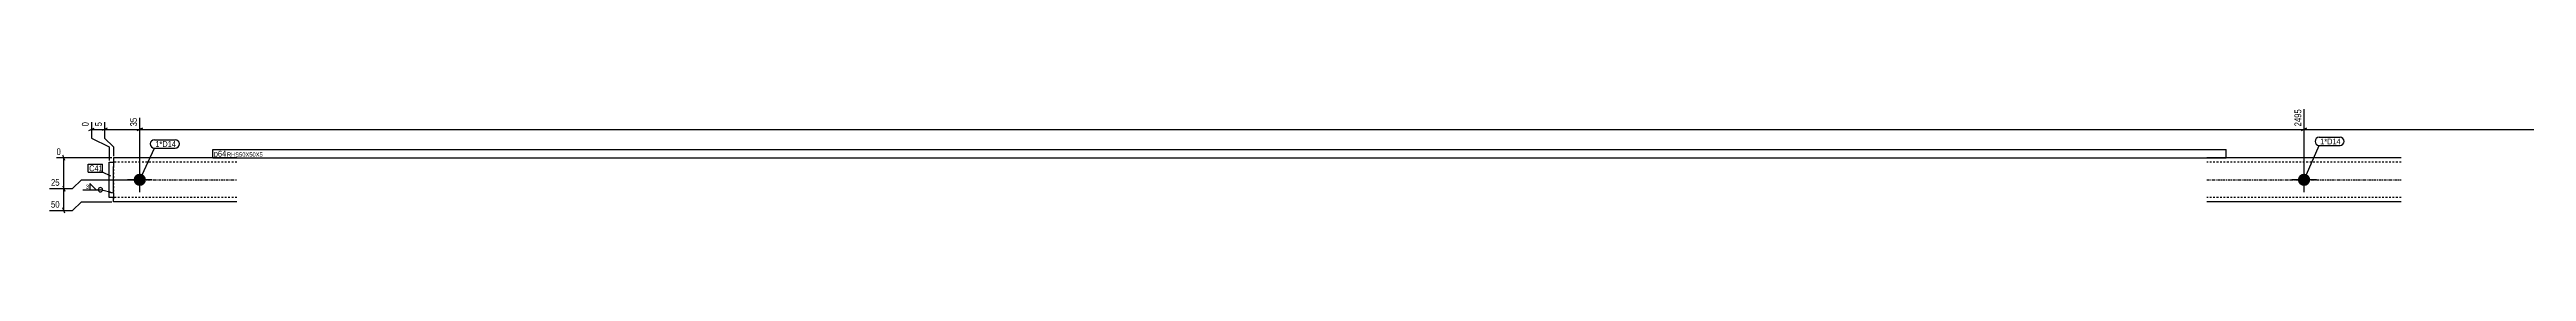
# Model space of a CAD drawing. Header units: millimetres. Extents: x 5 to 28334, y 5 to 939.
# Drawn here: x 5 to 2820, y 5 to 125 of the extents above; entities that cross this region are included whole.
import ezdxf

# ---------------------------------------------------------------- set-up
doc = ezdxf.new("R2010")
doc.units = ezdxf.units.MM
doc.linetypes.add('DXK_LINE_DOT2', pattern=[3.9198, 1.9599, -1.9599])
doc.linetypes.add('DXK_LINE_DOT3', pattern=[5.9187, 2.979, -0.9799, 0.9799, -0.9799])
for name, color, linetype in [('MÅLSÆTNING', 7, 'Continuous'), ('STÅL', 7, 'Continuous'), ('TEKST', 7, 'Continuous')]:
    doc.layers.add(name, color=color, linetype=linetype)
doc.styles.add('Arial Narrow', font='ARIALN.TTF', dxfattribs={"height": 0.2})

msp = doc.modelspace()

# ---------------------------------------------------------------- hatches: boundary and pattern name
at = {"layer": 'STÅL', "linetype": 'Continuous'}
for points in [[(100.2, 42.8, -1), (114.2, 42.8, -1)], [(2560.2, 42.8, -1), (2574.2, 42.8, -1)]]:
    msp.add_hatch(color=96, dxfattribs=at).paths.add_polyline_path(points)
at = {"layer": 'TEKST', "linetype": 'Continuous'}
msp.add_hatch(color=3, dxfattribs=at).paths.add_polyline_path([(72.7, 30), (77.3, 27.5), (72.1, 27.6)])

# ---------------------------------------------------------------- linework, layer by layer
at = {"layer": 'MÅLSÆTNING', "color": 7, "linetype": 'Continuous'}
for p, q in [((107.2, 44.8), (107.2, 113.5)), ((2567.2, 44.8), (2567.2, 123.2)), ((49.3, 99.1), (55.3, 101.5)), ((52.3, 108.6), (52.3, 90.3)), ((52.3, 100.3), (67.3, 100.3)), ((52.3, 90.3), (72.3, 80.3)), ((70.3, 101.5), (64.3, 99.1)), ((70.3, 101.5), (64.3, 99.1)), ((67.3, 108.6), (67.3, 90.3)), ((67.3, 108.6), (67.3, 90.3)), ((67.3, 100.3), (107.2, 100.3)), ((67.3, 90.3), (77.3, 80.3)), ((67.3, 90.3), (77.3, 80.3)), ((104.2, 99.1), (110.2, 101.5)), ((2564.2, 99.1), (2570.2, 101.5)), ((75.3, 67.8), (12.6, 67.8)), ((22.1, 64.8), (19.7, 70.8)), ((20.9, 32.8), (20.9, 67.8)), ((72.3, 80.3), (72.3, 64.8)), ((77.3, 80.3), (77.3, 69.8)), ((77.3, 80.3), (77.3, 69.8)), ((4.8, 32.8), (30.9, 32.8)), ((4.8, 32.8), (30.9, 32.8)), ((19.7, 35.8), (22.1, 29.8)), ((19.7, 35.8), (22.1, 29.8)), ((20.9, 7.8), (20.9, 32.8)), ((30.9, 32.8), (40.9, 42.8)), ((30.9, 32.8), (40.9, 42.8)), ((40.9, 42.8), (105.2, 42.8)), ((40.9, 42.8), (105.2, 42.8)), ((4.8, 7.8), (30.9, 7.8)), ((22.1, 4.8), (19.7, 10.8)), ((30.9, 7.8), (40.9, 17.8)), ((40.9, 17.8), (75.3, 17.8))]:
    msp.add_line(p, q, dxfattribs=at)
at = {"layer": 'STÅL', "color": 2, "linetype": 'Continuous'}
for p, q in [((72.3, 22.8), (72.3, 62.8)), ((72.3, 62.8), (77.3, 62.8)), ((217.6, 67.8), (77.3, 67.8)), ((77.3, 67.8), (77.3, 57.8)), ((77.3, 27.8), (77.3, 57.8)), ((2677.6, 67.8), (2456.9, 67.8)), ((77.3, 22.8), (72.3, 22.8)), ((77.3, 27.8), (77.3, 20.7)), ((77.3, 18.6), (77.3, 20.7)), ((77.3, 17.8), (77.3, 18.6)), ((217.6, 17.8), (77.3, 17.8)), ((2677.6, 17.8), (2456.9, 17.8))]:
    msp.add_line(p, q, dxfattribs=at)
at = {"layer": 'STÅL', "color": 7, "linetype": 'DXK_LINE_DOT2'}
for p, q in [((217.6, 62.8), (77.3, 62.8)), ((77.3, 62.8), (77.3, 22.8)), ((2677.6, 62.8), (2456.9, 62.8)), ((217.6, 22.8), (77.3, 22.8)), ((77.3, 20.7), (77.3, 22.8)), ((77.3, 17.8), (77.3, 17.8)), ((2677.6, 22.8), (2456.9, 22.8))]:
    msp.add_line(p, q, dxfattribs=at)
at = {"layer": 'STÅL', "color": 96, "linetype": 'Continuous'}
for p, q in [((107.2, 28.8), (107.2, 56.8)), ((2567.2, 28.8), (2567.2, 56.8)), ((121.2, 42.8), (93.2, 42.8)), ((2581.2, 42.8), (2553.2, 42.8))]:
    msp.add_line(p, q, dxfattribs=at)
at = {"layer": 'STÅL', "color": 7, "linetype": 'DXK_LINE_DOT3'}
for p, q in [((57.3, 42.8), (217.6, 42.8)), ((2456.9, 42.8), (2677.6, 42.8))]:
    msp.add_line(p, q, dxfattribs=at)

# ---------------------------------------------------------------- next in the draw order: wipeouts: each hides what was drawn before it
at = {"color": 0, "linetype": 'Continuous'}
for points in [[(105.6, 115.1), (94.4, 115.1), (94.4, 102.1), (105.6, 102.1)], [(65.7, 110.2), (54.5, 110.2), (54.5, 102.1), (65.7, 102.1)], [(19.1, 69.4), (19.1, 80.6), (11, 80.6), (11, 69.4)], [(17.6, 34.4), (17.6, 45.6), (4.7, 45.6), (4.7, 34.4)]]:
    msp.add_wipeout(points, dxfattribs=at).dxf.layer = 'MÅLSÆTNING'
at = {"color": 0}
for points in [[(204.2, 69.2), (204.2, 76.2), (191.4, 76.2), (191.4, 69.2)], [(49.4, 32.1), (49.4, 37.9), (45.5, 37.9), (45.5, 32.1)]]:
    msp.add_wipeout(points, dxfattribs=at).dxf.layer = 'TEKST'

# ---------------------------------------------------------------- next in the draw order: linework, layer by layer
at = {"layer": 'MÅLSÆTNING', "color": 7, "linetype": 'Continuous'}
for p, q in [((107.2, 44.8), (107.2, 113.5)), ((110.2, 101.5), (104.2, 99.1)), ((107.2, 100.3), (2567.2, 100.3))]:
    msp.add_line(p, q, dxfattribs=at)
at = {"layer": 'TEKST', "color": 3, "linetype": 'Continuous'}
for p, q in [((42.4, 31.5), (62.5, 31.5)), ((57.5, 31.5), (50.4, 38.6)), ((50.4, 38.6), (50.4, 31.5)), ((50.4, 31.5), (57.5, 31.5)), ((77.3, 27.5), (62.5, 31.5))]:
    msp.add_line(p, q, dxfattribs=at)
for start, end in [(90, 270), (270, 90)]:
    msp.add_arc((62.5, 31.5), 2.5, start, end, dxfattribs=at)

# ---------------------------------------------------------------- next in the draw order: texts
at = {"layer": 'MÅLSÆTNING', "color": 3, "linetype": 'Continuous', "style": 'Arial Narrow'}
msp.add_text('35', height=7.64, rotation=90.0002, dxfattribs=at).set_placement((104, 103.7))
for s, p in [('0', (12.6, 71)), ('25', (6.3, 36))]:
    msp.add_text(s, height=7.64, dxfattribs=at).set_placement(p)
at = {"layer": 'TEKST', "color": 3, "style": 'Arial Narrow'}
msp.add_text('3', height=4.77, dxfattribs=at).set_placement((45.9, 32.5))

# ---------------------------------------------------------------- next in the draw order: wipeouts: each hides what was drawn before it
at = {"color": 0, "linetype": 'Continuous'}
for points in [[(50.7, 110.2), (39.5, 110.2), (39.5, 102.1), (50.7, 102.1)], [(17.6, 9.4), (17.6, 20.6), (4.7, 20.6), (4.7, 9.4)]]:
    msp.add_wipeout(points, dxfattribs=at).dxf.layer = 'MÅLSÆTNING'
at = {"color": 0}
msp.add_wipeout([(204.2, 69.2), (204.2, 76.2), (191.4, 76.2), (191.4, 69.2)], dxfattribs=at).dxf.layer = 'TEKST'

# ---------------------------------------------------------------- next in the draw order: linework, layer by layer
at = {"layer": 'TEKST', "color": 7, "linetype": 'Continuous'}
msp.add_line((190.2, 68), (190.2, 77.4), dxfattribs=at)

# ---------------------------------------------------------------- next in the draw order: texts
at = {"layer": 'MÅLSÆTNING', "color": 3, "linetype": 'Continuous', "style": 'Arial Narrow'}
for s, p in [('0', (49.1, 103.7)), ('5', (64.1, 103.7))]:
    msp.add_text(s, height=7.64, rotation=90.0002, dxfattribs=at).set_placement(p)
msp.add_text('50', height=7.64, dxfattribs=at).set_placement((6.3, 11))

# ---------------------------------------------------------------- next in the draw order: wipeouts: each hides what was drawn before it
at = {"color": 0, "linetype": 'Continuous'}
msp.add_wipeout([(2565.6, 124.8), (2554.4, 124.8), (2554.4, 102.1), (2565.6, 102.1)], dxfattribs=at).dxf.layer = 'MÅLSÆTNING'
at = {"color": 0}
for points in [[(146.3, 80.2), (146.3, 87.2), (125, 87.2), (125, 80.2)], [(63.8, 52.6), (63.8, 59.6), (49.7, 59.6), (49.7, 52.6)], [(2477.6, 69.2), (2477.6, 74.2), (206.3, 74.2), (206.3, 69.2)]]:
    msp.add_wipeout(points, dxfattribs=at).dxf.layer = 'TEKST'

# ---------------------------------------------------------------- next in the draw order: linework, layer by layer
at = {"layer": 'MÅLSÆTNING', "color": 7, "linetype": 'Continuous'}
for p, q in [((2567.2, 44.8), (2567.2, 123.2)), ((2570.2, 101.5), (2564.2, 99.1)), ((2567.2, 100.3), (5012.2, 100.3))]:
    msp.add_line(p, q, dxfattribs=at)

# ---------------------------------------------------------------- next in the draw order: texts
at = {"layer": 'MÅLSÆTNING', "color": 3, "linetype": 'Continuous', "style": 'Arial Narrow'}
msp.add_text('2495', height=7.64, rotation=90.0002, dxfattribs=at).set_placement((2564, 103.7))

# ---------------------------------------------------------------- next in the draw order: wipeouts: each hides what was drawn before it
at = {"color": 0}
for points in [[(146.3, 80.2), (146.3, 87.2), (125, 87.2), (125, 80.2)], [(63.8, 52.6), (63.8, 59.6), (49.7, 59.6), (49.7, 52.6)], [(2477.6, 69.2), (2477.6, 74.2), (206.3, 74.2), (206.3, 69.2)]]:
    msp.add_wipeout(points, dxfattribs=at).dxf.layer = 'TEKST'

# ---------------------------------------------------------------- next in the draw order: linework, layer by layer
at = {"layer": 'TEKST', "color": 7, "linetype": 'Continuous'}
for p, q in [((123.8, 88.4), (147.5, 88.4)), ((48.5, 60.8), (65, 60.8)), ((48.5, 51.4), (48.5, 60.8)), ((65, 51.4), (65, 60.8)), ((107.2, 42.8), (123.8, 79)), ((123.8, 79), (147.5, 79)), ((190.2, 77.4), (2478.8, 77.4)), ((190.2, 68), (2478.8, 68)), ((2478.8, 68), (2478.8, 77.4)), ((48.5, 51.4), (65, 51.4)), ((74.4, 46.8), (65, 51.4))]:
    msp.add_line(p, q, dxfattribs=at)
for centre, start, end in [((123.8, 83.7), 90, 270), ((147.5, 83.7), 270, 90)]:
    msp.add_arc(centre, 4.7, start, end, dxfattribs=at)

# ---------------------------------------------------------------- next in the draw order: texts
at = {"layer": 'TEKST', "color": 3, "style": 'Arial Narrow'}
for s, height, p in [('1*D14', 6.68, (125, 80.2)), ('C41', 6.68, (49.7, 52.6)), ('p64', 6.68, (191.4, 69.2)), ('RHS50X50X5', 4.77, (206.3, 69.2))]:
    msp.add_text(s, height=height, dxfattribs=at).set_placement(p)

# ---------------------------------------------------------------- next in the draw order: wipeouts: each hides what was drawn before it
at = {"color": 0}
msp.add_wipeout([(2606.9, 83.1), (2606.9, 90.1), (2585.6, 90.1), (2585.6, 83.1)], dxfattribs=at).dxf.layer = 'TEKST'

# ---------------------------------------------------------------- next in the draw order: wipeouts: each hides what was drawn before it
msp.add_wipeout([(2606.9, 83.1), (2606.9, 90.1), (2585.6, 90.1), (2585.6, 83.1)], dxfattribs=at).dxf.layer = 'TEKST'

# ---------------------------------------------------------------- next in the draw order: linework, layer by layer
at = {"layer": 'TEKST', "color": 7, "linetype": 'Continuous'}
for p, q in [((2584.4, 91.3), (2608.1, 91.3)), ((2567.2, 42.8), (2584.4, 81.9)), ((2584.4, 81.9), (2608.1, 81.9))]:
    msp.add_line(p, q, dxfattribs=at)
for centre, start, end in [((2584.4, 86.6), 90, 270), ((2608.1, 86.6), 270, 90)]:
    msp.add_arc(centre, 4.7, start, end, dxfattribs=at)

# ---------------------------------------------------------------- next in the draw order: texts
at = {"layer": 'TEKST', "color": 3, "style": 'Arial Narrow'}
msp.add_text('1*D14', height=6.68, dxfattribs=at).set_placement((2585.6, 83.1))

doc.saveas('drawing.dxf')
